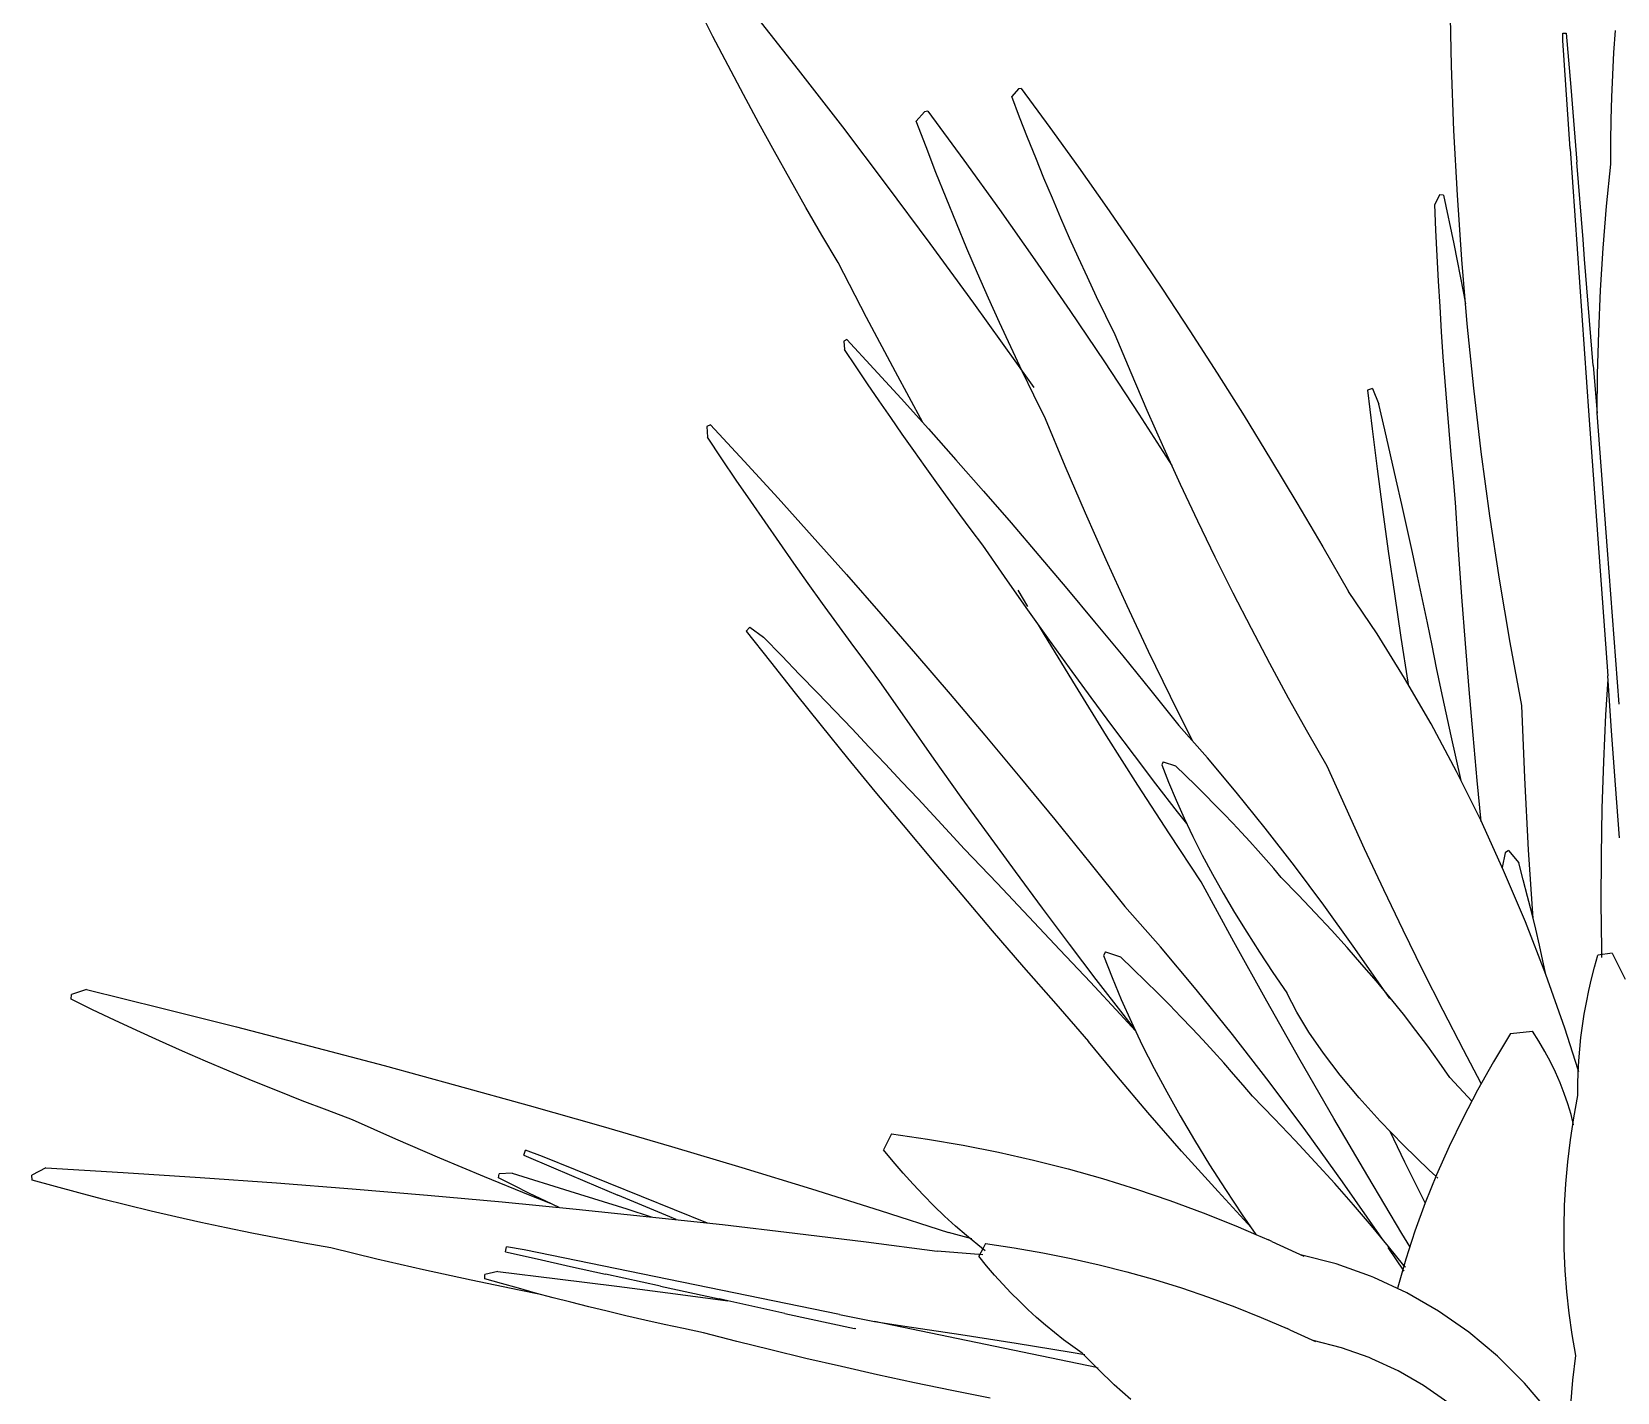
# Model space of a CAD drawing. Header units: metres. Extents: x 244.4 to 340.3, y -4.1 to 64.3.
# Drawn here: x 247.8663 to 248.3332, y 40.9626 to 41.3633 of the extents above; entities that cross this region are included whole.
import ezdxf

# ---------------------------------------------------------------- set-up
doc = ezdxf.new("R2010")
doc.units = ezdxf.units.M
doc.layers.add('Edges', color=7, linetype='Continuous')

msp = doc.modelspace()

# ---------------------------------------------------------------- linework, layer by layer
at = {"layer": 'Edges'}
for p, q in [((248.06694, 41.36194), (248.06253, 41.37058)), ((248.07899, 41.36863), (248.09204, 41.35207)), ((248.28442, 41.35322), (248.28404, 41.37229)), ((248.3322, 41.35714), (248.33265, 41.3637)), ((248.07139, 41.35336), (248.06694, 41.36194)), ((248.31716, 41.36075), (248.31717, 41.36285)), ((248.31934, 41.32884), (248.31716, 41.36075)), ((248.31717, 41.36285), (248.31816, 41.36291)), ((248.31816, 41.36291), (248.31951, 41.34694)), ((248.33184, 41.35057), (248.3322, 41.35714)), ((248.07589, 41.34485), (248.07139, 41.35336)), ((248.09204, 41.35207), (248.10503, 41.33526)), ((248.28511, 41.33417), (248.28442, 41.35322)), ((248.33156, 41.34399), (248.33184, 41.35057)), ((248.08043, 41.33641), (248.07589, 41.34485)), ((248.15686, 41.34645), (248.15492, 41.34423)), ((248.15764, 41.34659), (248.15686, 41.34645)), ((248.15764, 41.34659), (248.16613, 41.33507)), ((248.31951, 41.34694), (248.32131, 41.32492)), ((248.12922, 41.33972), (248.1268, 41.33694)), ((248.1302, 41.33989), (248.12922, 41.33972)), ((248.1302, 41.33989), (248.1408, 41.32551)), ((248.15722, 41.33816), (248.15492, 41.34423)), ((248.33137, 41.33742), (248.33156, 41.34399)), ((248.08502, 41.32804), (248.08043, 41.33641)), ((248.10503, 41.33526), (248.11795, 41.31821)), ((248.12967, 41.32936), (248.1268, 41.33694)), ((248.15956, 41.33212), (248.15722, 41.33816)), ((248.16613, 41.33507), (248.17454, 41.32339)), ((248.33127, 41.33085), (248.33137, 41.33742)), ((248.16195, 41.32612), (248.15956, 41.33212)), ((248.28611, 41.31515), (248.28511, 41.33417)), ((248.33126, 41.32428), (248.33127, 41.33085)), ((248.08964, 41.31974), (248.08502, 41.32804)), ((248.13259, 41.32182), (248.12967, 41.32936)), ((248.16438, 41.32016), (248.16195, 41.32612)), ((248.31934, 41.32884), (248.32484, 41.25024)), ((248.13557, 41.31434), (248.13259, 41.32182)), ((248.1408, 41.32551), (248.1513, 41.31093)), ((248.17454, 41.32339), (248.18288, 41.31156)), ((248.32311, 41.30213), (248.32131, 41.32492)), ((248.33007, 41.31192), (248.33126, 41.32428)), ((248.09431, 41.31152), (248.08964, 41.31974)), ((248.11795, 41.31821), (248.13081, 41.30093)), ((248.16686, 41.31424), (248.16438, 41.32016)), ((248.13861, 41.3069), (248.13557, 41.31434)), ((248.16937, 41.30836), (248.16686, 41.31424)), ((248.28087, 41.31529), (248.27945, 41.31245)), ((248.2798, 41.30486), (248.27945, 41.31245)), ((248.28207, 41.31519), (248.28087, 41.31529)), ((248.28207, 41.31519), (248.28503, 41.30085)), ((248.28741, 41.29618), (248.28611, 41.31515)), ((248.32908, 41.29956), (248.33007, 41.31192)), ((248.09901, 41.30338), (248.09431, 41.31152)), ((248.1513, 41.31093), (248.1617, 41.29616)), ((248.17194, 41.30252), (248.16937, 41.30836)), ((248.18288, 41.31156), (248.19113, 41.29958)), ((248.10376, 41.29531), (248.09901, 41.30338)), ((248.1417, 41.2995), (248.13861, 41.3069)), ((248.17454, 41.29673), (248.17194, 41.30252)), ((248.28017, 41.29731), (248.2798, 41.30486)), ((248.13081, 41.30093), (248.1436, 41.2834)), ((248.14485, 41.29216), (248.1417, 41.2995)), ((248.19113, 41.29958), (248.1993, 41.28744)), ((248.28503, 41.30085), (248.28791, 41.28632)), ((248.32356, 41.29632), (248.32311, 41.30213)), ((248.3283, 41.28718), (248.32908, 41.29956)), ((248.11214, 41.27913), (248.10376, 41.29531)), ((248.1617, 41.29616), (248.172, 41.28119)), ((248.17719, 41.29097), (248.17454, 41.29673)), ((248.28058, 41.2898), (248.28017, 41.29731)), ((248.28902, 41.27724), (248.28741, 41.29618)), ((248.32611, 41.26501), (248.32356, 41.29632)), ((248.14804, 41.28487), (248.14485, 41.29216)), ((248.17988, 41.28526), (248.17719, 41.29097)), ((248.28102, 41.28235), (248.28058, 41.2898)), ((248.1513, 41.27764), (248.14804, 41.28487)), ((248.18261, 41.2796), (248.17988, 41.28526)), ((248.1993, 41.28744), (248.20738, 41.27516)), ((248.28791, 41.28632), (248.28852, 41.28317)), ((248.32773, 41.2748), (248.3283, 41.28718)), ((248.12064, 41.26312), (248.11214, 41.27913)), ((248.1436, 41.2834), (248.15632, 41.26564)), ((248.172, 41.28119), (248.1822, 41.26604)), ((248.18538, 41.27398), (248.18261, 41.2796)), ((248.28149, 41.27494), (248.28102, 41.28235)), ((248.1546, 41.27045), (248.1513, 41.27764)), ((248.20738, 41.27516), (248.21539, 41.26273)), ((248.28198, 41.26759), (248.28149, 41.27494)), ((248.29094, 41.25835), (248.28902, 41.27724)), ((248.32737, 41.26241), (248.32773, 41.2748)), ((248.10635, 41.27263), (248.10549, 41.2722)), ((248.10549, 41.2722), (248.10569, 41.26966)), ((248.10908, 41.2646), (248.10569, 41.26966)), ((248.10635, 41.27263), (248.11433, 41.26403)), ((248.15796, 41.26333), (248.1546, 41.27045)), ((248.19004, 41.26282), (248.18538, 41.27398)), ((248.15632, 41.26564), (248.15796, 41.26333)), ((248.1822, 41.26604), (248.1923, 41.25071)), ((248.28251, 41.26029), (248.28198, 41.26759)), ((248.32611, 41.26501), (248.32723, 41.25092)), ((248.11247, 41.25959), (248.10908, 41.2646)), ((248.11433, 41.26403), (248.12234, 41.25527)), ((248.12874, 41.24817), (248.12064, 41.26312)), ((248.15797, 41.26329), (248.15796, 41.26333)), ((248.16137, 41.25626), (248.15797, 41.26329)), ((248.15797, 41.26329), (248.16137, 41.25847)), ((248.1948, 41.25175), (248.19004, 41.26282)), ((248.21539, 41.26273), (248.2233, 41.25016)), ((248.28307, 41.25305), (248.28251, 41.26029)), ((248.32723, 41.25092), (248.32737, 41.26241)), ((248.11587, 41.25462), (248.11247, 41.25959)), ((248.16483, 41.24924), (248.16137, 41.25626)), ((248.2611, 41.2582), (248.25964, 41.25773)), ((248.25964, 41.25773), (248.26101, 41.2463)), ((248.2611, 41.2582), (248.26303, 41.25357)), ((248.29316, 41.23952), (248.29094, 41.25835)), ((248.11926, 41.24969), (248.11587, 41.25462)), ((248.12234, 41.25527), (248.13039, 41.24635)), ((248.19966, 41.24078), (248.1948, 41.25175)), ((248.26476, 41.24608), (248.26303, 41.25357)), ((248.28366, 41.24586), (248.28307, 41.25305)), ((248.06617, 41.24755), (248.06509, 41.24702)), ((248.06509, 41.24702), (248.06535, 41.24385)), ((248.06617, 41.24755), (248.07612, 41.23682)), ((248.12265, 41.24481), (248.11926, 41.24969)), ((248.13039, 41.24635), (248.13847, 41.23726)), ((248.17064, 41.23531), (248.16483, 41.24924)), ((248.1923, 41.25071), (248.20205, 41.23557)), ((248.2233, 41.25016), (248.23113, 41.23744)), ((248.26101, 41.2463), (248.2625, 41.23458)), ((248.32484, 41.25024), (248.33041, 41.17362)), ((248.33036, 41.21061), (248.32723, 41.25092)), ((248.06958, 41.23753), (248.06535, 41.24385)), ((248.12605, 41.23998), (248.12265, 41.24481)), ((248.26646, 41.23866), (248.26476, 41.24608)), ((248.28428, 41.23872), (248.28366, 41.24586)), ((248.07381, 41.23127), (248.06958, 41.23753)), ((248.12944, 41.2352), (248.12605, 41.23998)), ((248.13847, 41.23726), (248.14658, 41.22802)), ((248.20463, 41.22992), (248.19966, 41.24078)), ((248.23113, 41.23744), (248.23887, 41.22459)), ((248.26812, 41.23134), (248.26646, 41.23866)), ((248.28493, 41.23164), (248.28428, 41.23872)), ((248.29569, 41.22074), (248.29316, 41.23952)), ((248.07612, 41.23682), (248.08613, 41.22588)), ((248.13283, 41.23047), (248.12944, 41.2352)), ((248.17659, 41.22149), (248.17064, 41.23531)), ((248.2625, 41.23458), (248.26408, 41.22257)), ((248.07804, 41.22506), (248.07381, 41.23127)), ((248.13622, 41.22578), (248.13283, 41.23047)), ((248.14658, 41.22802), (248.15472, 41.21862)), ((248.20969, 41.21915), (248.20463, 41.22992)), ((248.26975, 41.2241), (248.26812, 41.23134)), ((248.28561, 41.22463), (248.28493, 41.23164)), ((248.08228, 41.21892), (248.07804, 41.22506)), ((248.08613, 41.22588), (248.09617, 41.21474)), ((248.1396, 41.22115), (248.13622, 41.22578)), ((248.23887, 41.22459), (248.24652, 41.2116)), ((248.27133, 41.21694), (248.26975, 41.2241)), ((248.28649, 41.21067), (248.28561, 41.22463)), ((248.08652, 41.21282), (248.08228, 41.21892)), ((248.14298, 41.21657), (248.1396, 41.22115)), ((248.15472, 41.21862), (248.16289, 41.20906)), ((248.18266, 41.2078), (248.17659, 41.22149)), ((248.21485, 41.2085), (248.20969, 41.21915)), ((248.26408, 41.22257), (248.26578, 41.21029)), ((248.29853, 41.20203), (248.29569, 41.22074)), ((248.09617, 41.21474), (248.10626, 41.2034)), ((248.14636, 41.21205), (248.14298, 41.21657)), ((248.27288, 41.20988), (248.27133, 41.21694)), ((248.09075, 41.20679), (248.08652, 41.21282)), ((248.15275, 41.20285), (248.14636, 41.21205)), ((248.16289, 41.20906), (248.17109, 41.19935)), ((248.24652, 41.2116), (248.25407, 41.19847)), ((248.26578, 41.21029), (248.26759, 41.19772)), ((248.27438, 41.20291), (248.27288, 41.20988)), ((248.28744, 41.19683), (248.28649, 41.21067)), ((248.33375, 41.16529), (248.33036, 41.21061)), ((248.09499, 41.20082), (248.09075, 41.20679)), ((248.18885, 41.19423), (248.18266, 41.2078)), ((248.22011, 41.19796), (248.21485, 41.2085)), ((248.09922, 41.19492), (248.09499, 41.20082)), ((248.10626, 41.2034), (248.11639, 41.19186)), ((248.15915, 41.19376), (248.15275, 41.20285)), ((248.27585, 41.19603), (248.27438, 41.20291)), ((248.30167, 41.18338), (248.29853, 41.20203)), ((248.15962, 41.194), (248.15678, 41.19878)), ((248.17109, 41.19935), (248.17932, 41.18948)), ((248.22546, 41.18753), (248.22011, 41.19796)), ((248.26248, 41.18595), (248.25407, 41.19847)), ((248.26759, 41.19772), (248.2695, 41.18488)), ((248.27728, 41.18924), (248.27585, 41.19603)), ((248.28846, 41.18312), (248.28744, 41.19683)), ((248.10345, 41.18907), (248.09922, 41.19492)), ((248.11639, 41.19186), (248.12655, 41.18012)), ((248.16554, 41.18479), (248.15915, 41.19376)), ((248.19518, 41.18079), (248.18885, 41.19423)), ((248.07775, 41.18794), (248.07675, 41.18678)), ((248.07675, 41.18678), (248.08385, 41.17771)), ((248.07775, 41.18794), (248.0818, 41.18498)), ((248.10767, 41.18329), (248.10345, 41.18907)), ((248.16456, 41.18565), (248.16279, 41.18865)), ((248.17363, 41.17071), (248.16456, 41.18565)), ((248.17932, 41.18948), (248.18757, 41.17947)), ((248.23091, 41.17721), (248.22546, 41.18753)), ((248.27059, 41.17292), (248.26248, 41.18595)), ((248.27866, 41.18255), (248.27728, 41.18924)), ((248.08717, 41.17947), (248.0818, 41.18498)), ((248.1119, 41.17757), (248.10767, 41.18329)), ((248.17192, 41.17594), (248.16554, 41.18479)), ((248.2695, 41.18488), (248.27152, 41.17177)), ((248.28001, 41.17595), (248.27866, 41.18255)), ((248.28955, 41.16954), (248.28846, 41.18312)), ((248.30511, 41.16481), (248.30167, 41.18338)), ((248.08385, 41.17771), (248.09118, 41.16846)), ((248.09246, 41.17401), (248.08717, 41.17947)), ((248.11611, 41.17192), (248.1119, 41.17757)), ((248.12655, 41.18012), (248.13675, 41.16819)), ((248.18757, 41.17947), (248.19584, 41.16931)), ((248.20162, 41.16749), (248.19518, 41.18079)), ((248.23644, 41.16702), (248.23091, 41.17721)), ((248.09768, 41.1686), (248.09246, 41.17401)), ((248.12409, 41.16044), (248.11611, 41.17192)), ((248.1783, 41.16721), (248.17192, 41.17594)), ((248.27839, 41.15941), (248.27059, 41.17292)), ((248.27152, 41.17177), (248.27162, 41.17115)), ((248.28132, 41.16945), (248.28001, 41.17595)), ((248.32985, 41.16215), (248.33048, 41.17261)), ((248.33154, 41.15742), (248.33041, 41.17362)), ((248.09118, 41.16846), (248.09876, 41.15901)), ((248.10282, 41.16325), (248.09768, 41.1686)), ((248.13675, 41.16819), (248.14699, 41.15607)), ((248.18277, 41.15597), (248.17363, 41.17071)), ((248.18467, 41.1586), (248.1783, 41.16721)), ((248.19584, 41.16931), (248.20414, 41.159)), ((248.20813, 41.15444), (248.20162, 41.16749)), ((248.24207, 41.15695), (248.23644, 41.16702)), ((248.28431, 41.15596), (248.28132, 41.16945)), ((248.29072, 41.15609), (248.28955, 41.16954)), ((248.10788, 41.15795), (248.10282, 41.16325)), ((248.30595, 41.14354), (248.30511, 41.16481)), ((248.09876, 41.15901), (248.10658, 41.14939)), ((248.11286, 41.15271), (248.10788, 41.15795)), ((248.13207, 41.14909), (248.12409, 41.16044)), ((248.19103, 41.15012), (248.18467, 41.1586)), ((248.2125, 41.14945), (248.20414, 41.159)), ((248.28586, 41.14544), (248.27839, 41.15941)), ((248.32922, 41.14832), (248.32985, 41.16215)), ((248.14699, 41.15607), (248.15726, 41.14375)), ((248.19201, 41.14141), (248.18277, 41.15597)), ((248.24779, 41.147), (248.24207, 41.15695)), ((248.2872, 41.14274), (248.28431, 41.15596)), ((248.29196, 41.14278), (248.29072, 41.15609)), ((248.33268, 41.1415), (248.33154, 41.15742)), ((248.10658, 41.14939), (248.11463, 41.13957)), ((248.11776, 41.14753), (248.11286, 41.15271)), ((248.14005, 41.13789), (248.13207, 41.14909)), ((248.19738, 41.14177), (248.19103, 41.15012)), ((248.19953, 41.14829), (248.1991, 41.14741)), ((248.19953, 41.14829), (248.20311, 41.14706)), ((248.22097, 41.13936), (248.2125, 41.14945)), ((248.32879, 41.13448), (248.32922, 41.14832)), ((248.12258, 41.1424), (248.11776, 41.14753)), ((248.15726, 41.14375), (248.16756, 41.13125)), ((248.1991, 41.14741), (248.20109, 41.14225)), ((248.2061, 41.1442), (248.20311, 41.14706)), ((248.20901, 41.14136), (248.2061, 41.1442)), ((248.25324, 41.13477), (248.24779, 41.147)), ((248.29298, 41.13105), (248.28586, 41.14544)), ((248.11463, 41.13957), (248.12292, 41.12958)), ((248.12731, 41.13734), (248.12258, 41.1424)), ((248.20132, 41.12707), (248.19201, 41.14141)), ((248.20371, 41.13355), (248.19738, 41.14177)), ((248.20109, 41.14225), (248.20327, 41.13701)), ((248.21186, 41.13854), (248.20901, 41.14136)), ((248.22951, 41.12875), (248.22097, 41.13936)), ((248.29316, 41.13066), (248.29196, 41.14278)), ((248.30707, 41.1223), (248.30595, 41.14354)), ((248.33383, 41.12588), (248.33268, 41.1415)), ((248.13197, 41.13233), (248.12731, 41.13734)), ((248.14802, 41.12684), (248.14005, 41.13789)), ((248.20327, 41.13701), (248.20565, 41.13168)), ((248.21464, 41.13574), (248.21186, 41.13854)), ((248.21734, 41.13297), (248.21464, 41.13574)), ((248.25879, 41.12264), (248.25324, 41.13477)), ((248.32854, 41.12065), (248.32879, 41.13448)), ((248.12292, 41.12958), (248.13144, 41.11941)), ((248.13654, 41.12738), (248.13197, 41.13233)), ((248.16756, 41.13125), (248.17789, 41.11856)), ((248.20641, 41.1301), (248.20371, 41.13355)), ((248.20565, 41.13168), (248.20823, 41.12627)), ((248.21997, 41.13021), (248.21734, 41.13297)), ((248.22253, 41.12748), (248.21997, 41.13021)), ((248.29974, 41.11626), (248.29298, 41.13105)), ((248.14102, 41.1225), (248.13654, 41.12738)), ((248.15599, 41.11594), (248.14802, 41.12684)), ((248.21071, 41.11292), (248.20132, 41.12707)), ((248.20823, 41.12627), (248.21101, 41.12078)), ((248.22502, 41.12478), (248.22253, 41.12748)), ((248.23812, 41.11764), (248.22951, 41.12875)), ((248.15057, 41.11251), (248.14102, 41.1225)), ((248.21101, 41.12078), (248.21398, 41.11522)), ((248.22743, 41.1221), (248.22502, 41.12478)), ((248.22977, 41.11944), (248.22743, 41.1221)), ((248.26443, 41.1106), (248.25879, 41.12264)), ((248.30014, 41.1215), (248.29935, 41.11712)), ((248.30116, 41.12216), (248.30014, 41.1215)), ((248.30116, 41.12216), (248.30418, 41.11853)), ((248.30841, 41.10214), (248.30707, 41.1223)), ((248.32849, 41.10682), (248.32854, 41.12065)), ((248.13144, 41.11941), (248.1402, 41.10905)), ((248.16394, 41.1052), (248.15599, 41.11594)), ((248.17789, 41.11856), (248.18824, 41.10569)), ((248.23203, 41.11681), (248.22977, 41.11944)), ((248.23422, 41.1142), (248.23203, 41.11681)), ((248.24679, 41.10605), (248.23812, 41.11764)), ((248.30613, 41.10111), (248.29974, 41.11626)), ((248.30552, 41.11354), (248.30418, 41.11853)), ((248.15993, 41.10265), (248.15057, 41.11251)), ((248.22034, 41.09526), (248.21071, 41.11292)), ((248.21398, 41.11522), (248.21716, 41.10957)), ((248.23933, 41.10897), (248.23422, 41.1142)), ((248.3068, 41.10862), (248.30552, 41.11354)), ((248.1402, 41.10905), (248.14918, 41.09853)), ((248.21716, 41.10957), (248.22052, 41.10385)), ((248.24427, 41.10379), (248.23933, 41.10897)), ((248.27017, 41.09865), (248.26443, 41.1106)), ((248.30802, 41.10377), (248.3068, 41.10862)), ((248.32862, 41.09299), (248.32849, 41.10682)), ((248.1691, 41.09293), (248.15993, 41.10265)), ((248.17188, 41.09461), (248.16394, 41.1052)), ((248.19869, 41.09377), (248.18824, 41.10569)), ((248.22052, 41.10385), (248.22409, 41.09806)), ((248.24903, 41.09867), (248.24427, 41.10379)), ((248.25548, 41.09401), (248.24679, 41.10605)), ((248.30917, 41.09898), (248.30802, 41.10377)), ((248.14918, 41.09853), (248.1584, 41.08782)), ((248.22409, 41.09806), (248.22785, 41.09218)), ((248.25362, 41.0936), (248.24903, 41.09867)), ((248.27599, 41.08681), (248.27017, 41.09865)), ((248.31213, 41.08563), (248.30613, 41.10111)), ((248.31027, 41.09427), (248.30917, 41.09898)), ((248.17807, 41.08335), (248.1691, 41.09293)), ((248.1798, 41.08418), (248.17188, 41.09461)), ((248.18249, 41.09232), (248.18196, 41.09123)), ((248.18249, 41.09232), (248.18696, 41.09079)), ((248.20925, 41.08118), (248.19869, 41.09377)), ((248.23005, 41.07775), (248.22034, 41.09526)), ((248.25803, 41.08859), (248.25362, 41.0936)), ((248.26418, 41.08154), (248.25548, 41.09401)), ((248.3113, 41.08963), (248.31027, 41.09427)), ((248.32868, 41.0906), (248.32862, 41.09299)), ((248.1584, 41.08782), (248.16784, 41.07695)), ((248.18196, 41.09123), (248.18444, 41.08479)), ((248.19069, 41.08722), (248.18696, 41.09079)), ((248.22785, 41.09218), (248.2318, 41.08624)), ((248.26227, 41.08364), (248.25803, 41.08859)), ((248.31213, 41.08563), (248.3113, 41.08963)), ((248.32563, 41.08435), (248.32652, 41.08783)), ((248.32652, 41.08783), (248.3275, 41.09132)), ((248.33169, 41.09189), (248.3275, 41.09132)), ((248.33169, 41.09189), (248.33553, 41.08422)), ((248.18685, 41.07391), (248.17807, 41.08335)), ((248.18771, 41.07392), (248.1798, 41.08418)), ((248.18444, 41.08479), (248.18716, 41.07824)), ((248.19433, 41.08367), (248.19069, 41.08722)), ((248.19789, 41.08015), (248.19433, 41.08367)), ((248.2318, 41.08624), (248.23595, 41.08022)), ((248.26633, 41.07876), (248.26227, 41.08364)), ((248.28189, 41.07507), (248.27599, 41.08681)), ((248.31773, 41.06984), (248.31213, 41.08563)), ((248.32483, 41.08087), (248.32563, 41.08435)), ((247.87795, 41.07833), (247.87803, 41.07977)), ((247.88429, 41.07523), (247.87795, 41.07833)), ((247.88253, 41.0812), (247.87803, 41.07977)), ((247.88253, 41.0812), (247.90469, 41.07574)), ((248.18716, 41.07824), (248.19013, 41.07159)), ((248.20135, 41.07666), (248.19789, 41.08015)), ((248.21992, 41.06793), (248.20925, 41.08118)), ((248.23884, 41.07456), (248.23595, 41.08022)), ((248.26621, 41.07852), (248.26418, 41.08154)), ((248.27021, 41.07393), (248.26633, 41.07876)), ((248.32412, 41.0774), (248.32483, 41.08087)), ((247.89074, 41.07215), (247.88429, 41.07523)), ((247.90469, 41.07574), (247.92667, 41.07018)), ((248.16784, 41.07695), (248.17751, 41.0659)), ((248.19135, 41.06903), (248.18685, 41.07391)), ((248.19108, 41.06961), (248.18771, 41.07392)), ((248.20473, 41.07319), (248.20135, 41.07666)), ((248.23985, 41.06041), (248.23005, 41.07775)), ((248.24241, 41.06862), (248.23884, 41.07456)), ((248.2739, 41.06917), (248.27021, 41.07393)), ((248.28789, 41.06344), (248.28189, 41.07507)), ((248.32295, 41.07049), (248.32349, 41.07394)), ((248.32349, 41.07394), (248.32412, 41.0774)), ((247.89729, 41.0691), (247.89074, 41.07215)), ((247.90394, 41.06607), (247.89729, 41.0691)), ((247.92667, 41.07018), (247.94848, 41.06454)), ((248.19013, 41.07159), (248.19335, 41.06484)), ((248.20801, 41.06976), (248.20473, 41.07319)), ((248.21121, 41.06635), (248.20801, 41.06976)), ((248.27742, 41.06448), (248.2739, 41.06917)), ((248.30176, 41.0683), (248.30825, 41.06897)), ((248.31014, 41.06596), (248.30825, 41.06897)), ((248.32172, 41.05751), (248.31773, 41.06984)), ((248.3225, 41.06704), (248.32295, 41.07049)), ((247.9107, 41.06307), (247.90394, 41.06607)), ((247.94848, 41.06454), (247.97012, 41.0588)), ((248.18584, 41.05577), (248.17751, 41.0659)), ((248.19335, 41.06484), (248.19682, 41.05799)), ((248.21431, 41.06297), (248.21121, 41.06635)), ((248.23067, 41.05406), (248.21992, 41.06793)), ((248.24666, 41.06242), (248.24241, 41.06862)), ((248.28076, 41.05985), (248.27742, 41.06448)), ((248.30176, 41.0683), (248.29673, 41.05994)), ((248.31189, 41.06293), (248.31014, 41.06596)), ((248.32214, 41.06361), (248.3225, 41.06704)), ((247.91756, 41.06009), (247.9107, 41.06307)), ((247.92452, 41.05715), (247.91756, 41.06009)), ((248.21733, 41.05962), (248.21431, 41.06297)), ((248.22024, 41.05631), (248.21733, 41.05962)), ((248.24974, 41.04323), (248.23985, 41.06041)), ((248.25159, 41.05598), (248.24666, 41.06242)), ((248.28391, 41.05529), (248.28076, 41.05985)), ((248.29312, 41.05352), (248.28789, 41.06344)), ((248.29673, 41.05994), (248.29204, 41.0516)), ((248.31351, 41.05988), (248.31189, 41.06293)), ((248.31499, 41.05682), (248.31351, 41.05988)), ((248.32168, 41.05677), (248.32186, 41.06019)), ((248.32186, 41.06019), (248.32214, 41.06361)), ((247.93158, 41.05423), (247.92452, 41.05715)), ((247.97012, 41.0588), (247.99156, 41.05297)), ((248.19498, 41.04501), (248.18584, 41.05577)), ((248.19682, 41.05799), (248.20054, 41.05104)), ((248.22307, 41.05302), (248.22024, 41.05631)), ((248.25718, 41.04931), (248.25159, 41.05598)), ((248.28919, 41.04957), (248.28391, 41.05529)), ((248.31634, 41.05373), (248.31499, 41.05682)), ((248.32158, 41.05337), (248.32168, 41.05677)), ((248.32189, 41.05696), (248.32172, 41.05751)), ((247.93874, 41.05133), (247.93158, 41.05423)), ((247.946, 41.04847), (247.93874, 41.05133)), ((247.99156, 41.05297), (248.01282, 41.04705)), ((248.20054, 41.05104), (248.2045, 41.04399)), ((248.2258, 41.04977), (248.22307, 41.05302)), ((248.24149, 41.03959), (248.23067, 41.05406)), ((248.29204, 41.0516), (248.28768, 41.04326)), ((248.31756, 41.05063), (248.31634, 41.05373)), ((248.31864, 41.04751), (248.31756, 41.05063)), ((248.32156, 41.04998), (248.32158, 41.05337)), ((247.95335, 41.04564), (247.946, 41.04847)), ((247.9608, 41.04283), (247.95335, 41.04564)), ((248.01282, 41.04705), (248.03389, 41.04104)), ((248.23218, 41.04324), (248.2258, 41.04977)), ((248.26341, 41.04242), (248.25718, 41.04931)), ((248.29033, 41.04832), (248.28919, 41.04957)), ((248.31958, 41.04437), (248.31864, 41.04751)), ((248.32037, 41.04345), (248.32156, 41.04998)), ((247.97352, 41.03717), (247.9608, 41.04283)), ((248.03389, 41.04104), (248.05477, 41.03494)), ((248.20492, 41.03364), (248.19498, 41.04501)), ((248.2045, 41.04399), (248.2087, 41.03685)), ((248.23834, 41.03677), (248.23218, 41.04324)), ((248.25972, 41.02623), (248.24974, 41.04323)), ((248.27029, 41.03532), (248.26341, 41.04242)), ((248.28768, 41.04326), (248.28366, 41.03494)), ((248.31938, 41.03695), (248.32037, 41.04345)), ((248.32034, 41.04139), (248.31958, 41.04437)), ((247.98648, 41.03158), (247.97352, 41.03717)), ((248.11952, 41.03873), (248.1171, 41.03403)), ((248.11952, 41.03873), (248.13012, 41.03717)), ((248.13012, 41.03717), (248.14062, 41.03535)), ((248.2087, 41.03685), (248.21315, 41.02961)), ((248.24429, 41.03037), (248.23834, 41.03677)), ((248.25234, 41.02456), (248.24149, 41.03959)), ((248.27067, 41.03036), (248.26634, 41.0394)), ((248.3186, 41.03047), (248.31938, 41.03695)), ((247.99968, 41.02604), (247.98648, 41.03158)), ((248.0112, 41.03241), (248.01174, 41.03385)), ((248.0112, 41.03241), (248.01999, 41.02866)), ((248.01673, 41.03202), (248.01174, 41.03385)), ((248.06533, 41.01243), (248.01673, 41.03202)), ((248.05477, 41.03494), (248.07544, 41.02876)), ((248.11997, 41.03054), (248.1171, 41.03403)), ((248.14062, 41.03535), (248.15102, 41.03328)), ((248.15102, 41.03328), (248.16132, 41.03095)), ((248.21564, 41.0217), (248.20492, 41.03364)), ((248.27779, 41.02803), (248.27029, 41.03532)), ((248.28366, 41.03494), (248.27997, 41.02664)), ((247.87051, 41.02871), (247.86635, 41.02649)), ((247.87051, 41.02871), (247.89329, 41.02734)), ((247.89329, 41.02734), (247.91592, 41.02584)), ((248.00376, 41.02573), (248.00395, 41.02693)), ((248.00786, 41.02713), (248.00395, 41.02693)), ((248.00786, 41.02713), (248.02478, 41.02186)), ((248.01999, 41.02866), (248.02923, 41.02474)), ((248.07544, 41.02876), (248.09592, 41.02248)), ((248.12289, 41.02713), (248.11997, 41.03054)), ((248.12587, 41.02383), (248.12289, 41.02713)), ((248.16132, 41.03095), (248.17152, 41.02836)), ((248.17152, 41.02836), (248.18161, 41.02551)), ((248.21315, 41.02961), (248.21784, 41.02228)), ((248.25002, 41.02405), (248.24429, 41.03037)), ((248.27662, 41.01834), (248.27067, 41.03036)), ((248.27979, 41.02619), (248.27779, 41.02803)), ((248.31803, 41.02401), (248.3186, 41.03047)), ((247.86653, 41.02506), (247.86635, 41.02649)), ((247.87333, 41.02316), (247.86653, 41.02506)), ((247.88022, 41.02129), (247.87333, 41.02316)), ((247.91592, 41.02584), (247.9384, 41.02423)), ((247.9384, 41.02423), (247.96071, 41.02249)), ((247.96071, 41.02249), (247.98286, 41.02063)), ((248.01311, 41.02058), (247.99968, 41.02604)), ((248.00831, 41.02345), (248.00376, 41.02573)), ((248.01295, 41.02117), (248.00831, 41.02345)), ((248.02923, 41.02474), (248.03891, 41.02065)), ((248.09592, 41.02248), (248.11619, 41.01613)), ((248.12891, 41.02061), (248.12587, 41.02383)), ((248.18161, 41.02551), (248.1916, 41.02241)), ((248.1916, 41.02241), (248.20149, 41.01905)), ((248.21784, 41.02228), (248.22278, 41.01486)), ((248.25553, 41.0178), (248.25002, 41.02405)), ((248.2632, 41.00899), (248.25234, 41.02456)), ((248.26977, 41.00939), (248.25972, 41.02623)), ((248.27997, 41.02664), (248.27662, 41.01834)), ((248.28034, 41.02568), (248.28004, 41.02596)), ((248.31767, 41.01757), (248.31803, 41.02401)), ((247.88722, 41.01947), (247.88022, 41.02129)), ((247.89431, 41.01769), (247.88722, 41.01947)), ((247.9015, 41.01596), (247.89431, 41.01769)), ((247.98286, 41.02063), (248.00484, 41.01864)), ((248.00484, 41.01864), (248.02665, 41.01653)), ((248.01768, 41.01889), (248.01295, 41.02117)), ((248.01908, 41.01822), (248.01311, 41.02058)), ((248.02162, 41.01702), (248.01768, 41.01889)), ((248.02478, 41.02186), (248.04154, 41.01657)), ((248.05426, 41.01422), (248.03891, 41.02065)), ((248.132, 41.0175), (248.12891, 41.02061)), ((248.20149, 41.01905), (248.21126, 41.01544)), ((248.22539, 41.01107), (248.21564, 41.0217)), ((248.26082, 41.01162), (248.25553, 41.0178)), ((248.27662, 41.01834), (248.2736, 41.01007)), ((248.31752, 41.01117), (248.31767, 41.01757)), ((247.90878, 41.01427), (247.9015, 41.01596)), ((247.91616, 41.01263), (247.90878, 41.01427)), ((248.02665, 41.01653), (248.04828, 41.0143)), ((248.04154, 41.01657), (248.04877, 41.01425)), ((248.04828, 41.0143), (248.06973, 41.01195)), ((248.05612, 41.01344), (248.05426, 41.01422)), ((248.11619, 41.01613), (248.13624, 41.00969)), ((248.13515, 41.01447), (248.132, 41.0175)), ((248.13835, 41.01154), (248.13515, 41.01447)), ((248.21126, 41.01544), (248.22092, 41.01158)), ((248.22278, 41.01486), (248.22679, 41.00904)), ((247.92363, 41.01103), (247.91616, 41.01263)), ((247.9312, 41.00948), (247.92363, 41.01103)), ((247.93885, 41.00798), (247.9312, 41.00948)), ((248.06973, 41.01195), (248.091, 41.00948)), ((248.091, 41.00948), (248.11208, 41.00689)), ((248.14313, 41.00781), (248.13624, 41.00969)), ((248.1416, 41.00871), (248.13835, 41.01154)), ((248.1449, 41.00598), (248.1416, 41.00871)), ((248.22092, 41.01158), (248.22679, 41.00904)), ((248.22679, 41.00904), (248.22681, 41.00901)), ((248.22681, 41.00901), (248.23047, 41.00746)), ((248.26588, 41.00552), (248.26082, 41.01162)), ((248.26407, 41.0077), (248.2632, 41.00899)), ((248.27213, 41.00552), (248.26977, 41.00939)), ((248.2736, 41.01007), (248.27093, 41.00182)), ((248.31757, 41.00479), (248.31752, 41.01117)), ((247.9466, 41.00652), (247.93885, 41.00798)), ((247.95443, 41.0051), (247.9466, 41.00652)), ((247.96796, 41.00183), (247.95443, 41.0051)), ((248.00588, 41.00395), (248.00616, 41.00546)), ((248.00588, 41.00395), (248.0152, 41.00185)), ((248.01139, 41.00457), (248.00616, 41.00546)), ((248.1042, 40.98554), (248.01139, 41.00457)), ((248.11208, 41.00689), (248.13297, 41.00418)), ((248.1464, 41.00304), (248.13297, 41.00418)), ((248.14705, 41.00429), (248.1449, 41.00598)), ((248.14636, 41.00484), (248.14522, 41.00264)), ((248.14716, 41.0064), (248.14636, 41.00484)), ((248.14716, 41.0064), (248.15565, 41.00515)), ((248.15565, 41.00515), (248.16406, 41.00369)), ((248.16406, 41.00369), (248.17239, 41.00203)), ((248.23145, 41.00701), (248.23047, 41.00746)), ((248.23145, 41.00701), (248.24089, 41.00264)), ((248.27047, 40.99823), (248.26574, 41.00523)), ((248.27039, 40.99991), (248.26588, 41.00552)), ((248.31784, 40.99844), (248.31757, 41.00479)), ((247.98171, 40.99867), (247.96796, 41.00183)), ((248.0152, 41.00185), (248.025, 40.99966)), ((248.025, 40.99966), (248.03526, 40.99739)), ((248.14752, 40.99984), (248.14522, 41.00264)), ((248.14986, 40.99711), (248.14752, 40.99984)), ((248.17239, 41.00203), (248.18064, 41.00016)), ((248.18064, 41.00016), (248.18881, 40.99809)), ((248.2504, 41.00038), (248.23994, 41.00307)), ((248.26053, 40.99679), (248.2504, 41.00038)), ((248.27093, 41.00182), (248.26859, 40.99358)), ((248.27072, 40.99949), (248.27039, 40.99991)), ((248.2708, 40.9994), (248.27072, 40.99949)), ((247.9957, 40.99561), (247.98171, 40.99867)), ((248.0099, 40.99266), (247.9957, 40.99561)), ((248.00355, 40.99816), (247.99974, 40.99725)), ((247.99977, 40.99603), (247.99974, 40.99725)), ((248.00465, 40.99461), (247.99977, 40.99603)), ((248.00355, 40.99816), (248.02114, 40.99603)), ((248.00963, 40.99321), (248.00465, 40.99461)), ((248.02114, 40.99603), (248.03859, 40.99384)), ((248.05152, 40.99383), (248.03526, 40.99739)), ((248.15225, 40.99446), (248.14986, 40.99711)), ((248.15468, 40.99189), (248.15225, 40.99446)), ((248.18881, 40.99809), (248.1969, 40.99581)), ((248.1969, 40.99581), (248.2049, 40.99333)), ((248.26151, 40.99634), (248.26053, 40.99679)), ((248.27125, 40.99186), (248.26151, 40.99634)), ((248.31831, 40.99212), (248.31784, 40.99844)), ((248.01469, 40.99182), (248.00963, 40.99321)), ((248.01619, 40.99142), (248.0099, 40.99266)), ((248.01984, 40.99044), (248.01469, 40.99182)), ((248.02508, 40.98909), (248.01984, 40.99044)), ((248.03859, 40.99384), (248.05587, 40.9916)), ((248.05152, 40.99383), (248.06878, 40.9901)), ((248.05587, 40.9916), (248.07135, 40.98953)), ((248.07135, 40.98953), (248.06878, 40.9901)), ((248.08814, 40.98582), (248.07135, 40.98953)), ((248.15716, 40.98939), (248.15468, 40.99189)), ((248.2049, 40.99333), (248.21281, 40.99064)), ((248.21281, 40.99064), (248.22064, 40.98775)), ((248.26859, 40.99358), (248.26848, 40.99314)), ((248.28057, 40.98651), (248.27125, 40.99186)), ((248.31899, 40.98584), (248.31831, 40.99212)), ((248.03041, 40.98775), (248.02508, 40.98909)), ((248.03582, 40.98643), (248.03041, 40.98775)), ((248.04131, 40.98513), (248.03582, 40.98643)), ((248.04689, 40.98385), (248.04131, 40.98513)), ((248.08814, 40.98582), (248.10859, 40.98135)), ((248.1042, 40.98554), (248.11446, 40.98343)), ((248.15968, 40.98697), (248.15716, 40.98939)), ((248.16224, 40.98462), (248.15968, 40.98697)), ((248.22064, 40.98775), (248.22838, 40.98465)), ((248.28946, 40.98028), (248.28057, 40.98651)), ((248.31988, 40.97959), (248.31899, 40.98584)), ((248.05255, 40.98258), (248.04689, 40.98385)), ((248.05829, 40.98133), (248.05255, 40.98258)), ((248.06411, 40.98011), (248.05829, 40.98133)), ((248.10901, 40.98126), (248.10859, 40.98135)), ((248.11446, 40.98343), (248.12345, 40.9821)), ((248.17984, 40.96985), (248.11446, 40.98343)), ((248.12345, 40.9821), (248.13993, 40.97959)), ((248.16484, 40.98236), (248.16224, 40.98462)), ((248.16749, 40.98017), (248.16484, 40.98236)), ((248.22838, 40.98465), (248.23603, 40.98135)), ((248.23682, 40.98099), (248.23603, 40.98135)), ((248.23682, 40.98099), (248.24438, 40.97749)), ((248.2979, 40.9732), (248.28946, 40.98028)), ((248.07396, 40.97755), (248.06411, 40.98011)), ((248.08402, 40.97504), (248.07396, 40.97755)), ((248.13993, 40.97959), (248.15624, 40.97703)), ((248.15624, 40.97703), (248.17237, 40.97441)), ((248.17018, 40.97805), (248.16749, 40.98017)), ((248.17291, 40.97602), (248.17018, 40.97805)), ((248.17568, 40.97407), (248.17291, 40.97602)), ((248.252, 40.97569), (248.24362, 40.97784)), ((248.26011, 40.97281), (248.252, 40.97569)), ((248.32098, 40.97338), (248.31988, 40.97959)), ((248.09429, 40.97256), (248.08402, 40.97504)), ((248.10475, 40.97013), (248.09429, 40.97256)), ((248.17237, 40.97441), (248.17643, 40.97374)), ((248.17592, 40.97382), (248.17568, 40.97407)), ((248.18034, 40.96935), (248.17592, 40.97382)), ((248.2609, 40.97245), (248.26011, 40.97281)), ((248.26869, 40.96886), (248.2609, 40.97245)), ((248.30587, 40.96529), (248.2979, 40.9732)), ((248.32016, 40.96614), (248.32098, 40.97338)), ((248.1154, 40.96775), (248.10475, 40.97013)), ((248.12625, 40.96541), (248.1154, 40.96775)), ((248.17984, 40.96985), (248.18039, 40.96974)), ((248.1851, 40.96481), (248.18034, 40.96935)), ((248.27616, 40.96457), (248.26869, 40.96886)), ((248.13729, 40.96311), (248.12625, 40.96541)), ((248.14851, 40.96086), (248.13729, 40.96311)), ((248.18996, 40.96045), (248.1851, 40.96481)), ((248.28328, 40.95958), (248.27616, 40.96457)), ((248.31337, 40.95655), (248.30587, 40.96529)), ((248.31953, 40.95893), (248.32016, 40.96614))]:
    msp.add_line(p, q, dxfattribs=at)

doc.saveas('drawing.dxf')
